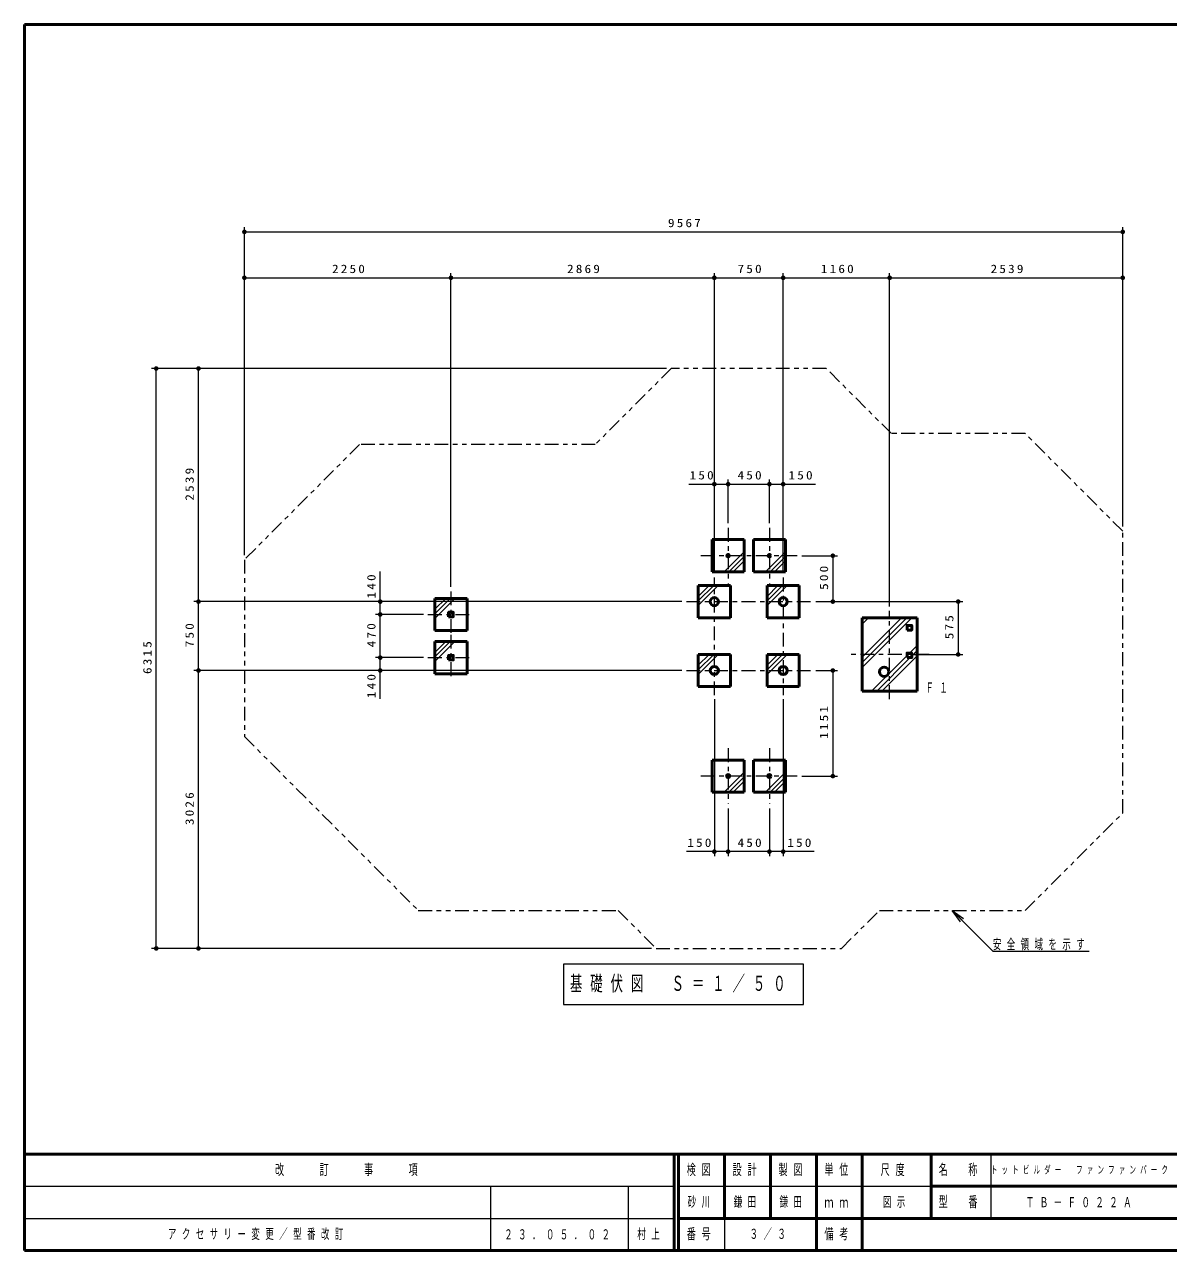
# Model space of a CAD drawing. Units: millimetres on the paper, scale 1:50. Extents: x -385 to 0, y -594 to 267.
# Drawn here: x -385 to -135.8, y -594 to -327 of the extents above; entities that cross this region are included whole.
import ezdxf

# ---------------------------------------------------------------- set-up
doc = ezdxf.new("R2010")
doc.units = ezdxf.units.MM
doc.linetypes.add('USER2', pattern=[6, 3, -1, 1, -1])
doc.linetypes.add('USER3', pattern=[8, 3, -1, 1, -1, 1, -1])
doc.layers.add('LY_1', color=7, linetype='Continuous', lineweight=50)
doc.styles.add('ＭＳ ゴシック', font='')
doc.styles.get('ＭＳ ゴシック').set_extended_font_data('MS Gothic')

# ---------------------------------------------------------------- blocks, each defined once
blk = doc.blocks.new('filled_dot')
at = {"color": 0, "linetype": 'Continuous', "lineweight": -2, "const_width": 1.25}
blk.add_lwpolyline([(-0.625, 0, 1), (0.625, 0, 1)], format="xyb", close=True, dxfattribs=at)

msp = doc.modelspace()

# ---------------------------------------------------------------- linework, layer by layer
at = {"layer": 'LY_1'}
for p, q in [((-385, -327), (-385, -594)), ((0, -327), (-385, -327)), ((-385, -573), (0, -573)), ((-385, -594), (0, -594))]:
    msp.add_line(p, q, dxfattribs=at)
at = {"layer": 'LY_1', "lineweight": 13}
for p, q in [((-337.103, -442.575), (-337.103, -371.161)), ((-337.103, -372.161), (-145.759, -372.161)), ((-145.759, -436.339), (-145.759, -371.161)), ((-337.103, -442.575), (-337.103, -381.161)), ((-292.103, -449.486), (-292.103, -381.161)), ((-234.723, -446.45), (-234.723, -381.161)), ((-219.723, -446.45), (-219.723, -381.161)), ((-196.529, -453.723), (-196.529, -381.161)), ((-145.759, -436.339), (-145.759, -381.161)), ((-337.103, -382.161), (-292.103, -382.161)), ((-292.103, -382.161), (-234.723, -382.161)), ((-234.723, -382.161), (-219.723, -382.161)), ((-219.723, -382.161), (-196.529, -382.161)), ((-196.529, -382.161), (-145.759, -382.161)), ((-245.111, -401.914), (-357.302, -401.914)), ((-356.302, -528.211), (-356.302, -401.914)), ((-245.111, -401.914), (-348.103, -401.914)), ((-347.103, -452.686), (-347.103, -401.914)), ((-240.255, -427.103), (-231.723, -427.103)), ((-234.723, -446.292), (-234.723, -426.103)), ((-231.723, -435.635), (-231.723, -426.103)), ((-231.723, -427.103), (-222.723, -427.103)), ((-222.723, -435.635), (-222.723, -426.103)), ((-222.723, -427.103), (-212.701, -427.103)), ((-219.723, -446.292), (-219.723, -426.103)), ((-228.223, -441.842), (-232.567, -446.186)), ((-228.223, -442.832), (-231.577, -446.186)), ((-219.223, -441.842), (-223.567, -446.186)), ((-219.223, -442.832), (-222.577, -446.186)), ((-215.672, -442.686), (-207.909, -442.686)), ((-208.909, -442.686), (-208.909, -452.686)), ((-228.223, -443.822), (-230.587, -446.186)), ((-219.223, -443.822), (-221.587, -446.186)), ((-307.506, -455.486), (-307.506, -446.138)), ((-238.223, -451.55), (-235.859, -449.186)), ((-238.223, -452.54), (-234.869, -449.186)), ((-238.223, -453.53), (-233.879, -449.186)), ((-223.223, -451.55), (-220.859, -449.186)), ((-223.223, -452.54), (-219.869, -449.186)), ((-223.223, -453.53), (-218.879, -449.186)), ((-241.774, -452.686), (-348.103, -452.686)), ((-241.774, -452.686), (-348.103, -452.686)), ((-347.103, -467.686), (-347.103, -452.686)), ((-241.774, -452.686), (-308.506, -452.686)), ((-295.603, -454.35), (-293.239, -451.986)), ((-295.603, -455.34), (-292.249, -451.986)), ((-295.603, -456.33), (-291.259, -451.986)), ((-212.645, -452.686), (-207.909, -452.686)), ((-212.645, -452.686), (-180.605, -452.686)), ((-181.605, -452.686), (-181.605, -464.186)), ((-298.103, -455.486), (-308.506, -455.486)), ((-307.506, -464.886), (-307.506, -455.486)), ((-202.529, -456.465), (-202.25, -456.186)), ((-202.529, -457.596), (-201.119, -456.186)), ((-202.529, -464.781), (-193.934, -456.186)), ((-202.529, -465.912), (-192.803, -456.186)), ((-202.529, -467.043), (-191.672, -456.186)), ((-295.603, -463.75), (-293.239, -461.386)), ((-295.603, -464.74), (-292.249, -461.386)), ((-295.603, -465.73), (-291.259, -461.386)), ((-238.223, -466.55), (-235.859, -464.186)), ((-238.223, -467.54), (-234.869, -464.186)), ((-238.223, -468.53), (-233.879, -464.186)), ((-223.223, -466.55), (-220.859, -464.186)), ((-223.223, -467.54), (-219.869, -464.186)), ((-223.223, -468.53), (-218.879, -464.186)), ((-200.488, -472.186), (-192.729, -464.428)), ((-198.225, -472.186), (-190.529, -464.49)), ((-192.188, -463.886), (-190.529, -462.228)), ((-191.729, -464.559), (-190.529, -463.359)), ((-191.413, -464.186), (-180.605, -464.186)), ((-298.103, -464.886), (-308.506, -464.886)), ((-307.506, -473.842), (-307.506, -464.886)), ((-199.356, -472.186), (-192.056, -464.886)), ((-241.774, -467.686), (-348.103, -467.686)), ((-347.103, -528.211), (-347.103, -467.686)), ((-241.774, -467.686), (-308.506, -467.686)), ((-212.645, -467.686), (-207.909, -467.686)), ((-208.909, -467.686), (-208.909, -490.686)), ((-191.041, -472.186), (-190.529, -471.675)), ((-234.723, -473.923), (-234.723, -508.135)), ((-219.723, -473.923), (-219.723, -508.135)), ((-228.223, -489.842), (-232.567, -494.186)), ((-228.223, -490.832), (-231.577, -494.186)), ((-219.223, -489.842), (-223.567, -494.186)), ((-219.223, -490.832), (-222.577, -494.186)), ((-215.672, -490.686), (-207.909, -490.686)), ((-228.223, -491.822), (-230.587, -494.186)), ((-219.223, -491.822), (-221.587, -494.186)), ((-231.723, -497.737), (-231.723, -508.135)), ((-222.723, -497.737), (-222.723, -508.135)), ((-231.723, -507.135), (-240.756, -507.135)), ((-222.723, -507.135), (-231.723, -507.135)), ((-212.973, -507.135), (-222.723, -507.135)), ((-181.117, -522.433), (-182.885, -519.958)), ((-182.885, -519.958), (-180.41, -521.726)), ((-182.885, -519.958), (-180.764, -522.08)), ((-182.885, -519.958), (-174.056, -528.787)), ((-248.414, -528.211), (-357.302, -528.211)), ((-248.414, -528.211), (-348.103, -528.211)), ((-174.056, -528.787), (-153.056, -528.787)), ((-267.581, -531.61), (-267.581, -540.41)), ((-215.281, -531.61), (-267.581, -531.61)), ((-215.281, -540.41), (-215.281, -531.61)), ((-267.581, -540.41), (-215.281, -540.41)), ((-174.5, -573), (-174.5, -587)), ((-385, -580), (-243.5, -580)), ((-283.5, -580), (-283.5, -594)), ((-253.5, -580), (-253.5, -594)), ((-242.5, -580), (-187.5, -580)), ((-385, -587), (-243.5, -587)), ((-232.5, -587), (-232.5, -594))]:
    msp.add_line(p, q, dxfattribs=at)
at = {"layer": 'LY_1', "linetype": 'USER2', "lineweight": 13}
for p, q in [((-231.723, -436.635), (-231.723, -448.737)), ((-222.723, -436.635), (-222.723, -448.737)), ((-216.672, -442.686), (-237.801, -442.686)), ((-234.723, -473.081), (-234.723, -447.45)), ((-219.723, -447.45), (-219.723, -473.081)), ((-292.103, -450.486), (-292.103, -460.486)), ((-240.774, -452.686), (-213.645, -452.686)), ((-297.103, -455.486), (-287.103, -455.486)), ((-196.529, -473.907), (-196.529, -454.723)), ((-292.103, -459.886), (-292.103, -469.886)), ((-187.908, -464.186), (-205.149, -464.186)), ((-297.103, -464.886), (-287.103, -464.886)), ((-240.774, -467.686), (-213.645, -467.686)), ((-231.723, -484.635), (-231.723, -496.737)), ((-222.723, -484.635), (-222.723, -496.737)), ((-216.672, -490.686), (-237.801, -490.686))]:
    msp.add_line(p, q, dxfattribs=at)
at = {"layer": 'LY_1', "color": 140}
for p, q in [((-228.223, -439.186), (-235.223, -439.186)), ((-235.223, -439.186), (-235.223, -446.186)), ((-228.223, -446.186), (-228.223, -439.186)), ((-219.223, -439.186), (-226.223, -439.186)), ((-226.223, -439.186), (-226.223, -446.186)), ((-219.223, -446.186), (-219.223, -439.186)), ((-235.223, -446.186), (-228.223, -446.186)), ((-226.223, -446.186), (-219.223, -446.186)), ((-238.223, -449.186), (-238.223, -456.186)), ((-231.223, -449.186), (-238.223, -449.186)), ((-231.223, -456.186), (-231.223, -449.186)), ((-223.223, -449.186), (-223.223, -456.186)), ((-216.223, -449.186), (-223.223, -449.186)), ((-216.223, -456.186), (-216.223, -449.186)), ((-295.603, -451.986), (-295.603, -458.986)), ((-288.603, -451.986), (-295.603, -451.986)), ((-288.603, -458.986), (-288.603, -451.986)), ((-238.223, -456.186), (-231.223, -456.186)), ((-223.223, -456.186), (-216.223, -456.186)), ((-190.529, -456.186), (-202.529, -456.186)), ((-202.529, -456.186), (-202.529, -472.186)), ((-190.529, -472.186), (-190.529, -456.186)), ((-295.603, -458.986), (-288.603, -458.986)), ((-295.603, -461.386), (-295.603, -468.386)), ((-288.603, -461.386), (-295.603, -461.386)), ((-288.603, -468.386), (-288.603, -461.386)), ((-238.223, -464.186), (-238.223, -471.186)), ((-231.223, -464.186), (-238.223, -464.186)), ((-231.223, -471.186), (-231.223, -464.186)), ((-223.223, -464.186), (-223.223, -471.186)), ((-216.223, -464.186), (-223.223, -464.186)), ((-216.223, -471.186), (-216.223, -464.186)), ((-295.603, -468.386), (-288.603, -468.386)), ((-238.223, -471.186), (-231.223, -471.186)), ((-223.223, -471.186), (-216.223, -471.186)), ((-202.529, -472.186), (-190.529, -472.186)), ((-228.223, -487.186), (-235.223, -487.186)), ((-235.223, -487.186), (-235.223, -494.186)), ((-228.223, -494.186), (-228.223, -487.186)), ((-219.223, -487.186), (-226.223, -487.186)), ((-226.223, -487.186), (-226.223, -494.186)), ((-219.223, -494.186), (-219.223, -487.186)), ((-235.223, -494.186), (-228.223, -494.186)), ((-226.223, -494.186), (-219.223, -494.186)), ((-243.5, -573), (-243.5, -594)), ((-242.5, -573), (-242.5, -594)), ((-232.5, -573), (-232.5, -587)), ((-222.5, -573), (-222.5, -587)), ((-212.5, -573), (-212.5, -594)), ((-202.5, -573), (-202.5, -587)), ((-187.5, -573), (-187.5, -587)), ((-187.5, -580), (-70, -580)), ((-242.5, -587), (0, -587)), ((-202.5, -587), (-202.5, -594))]:
    msp.add_line(p, q, dxfattribs=at)
at = {"layer": 'LY_1', "linetype": 'USER3', "lineweight": 13}
msp.add_lwpolyline([(-312.014, -418.486), (-337.103, -443.575), (-337.103, -482.074), (-299.218, -519.958), (-255.667, -519.958), (-247.414, -528.211), (-207.031, -528.211), (-198.778, -519.958), (-166.992, -519.958), (-145.759, -498.725), (-145.759, -437.339), (-166.992, -416.106), (-196.143, -416.106), (-210.334, -401.914), (-244.111, -401.914), (-260.683, -418.486)], close=True, dxfattribs=at)
at = {"layer": 'LY_1', "color": 140}
for points in [[(-292.603, -455.986), (-291.603, -455.986), (-291.603, -454.986), (-292.603, -454.986)], [(-192.718, -458.886), (-191.718, -458.886), (-191.718, -457.886), (-192.718, -457.886)], [(-292.603, -465.386), (-291.603, -465.386), (-291.603, -464.386), (-292.603, -464.386)], [(-192.729, -464.886), (-191.729, -464.886), (-191.729, -463.886), (-192.729, -463.886)]]:
    msp.add_lwpolyline(points, close=True, dxfattribs=at)
for centre, radius in [((-231.723, -442.686), 0.272), ((-222.723, -442.686), 0.272), ((-222.723, -442.686), 0.272), ((-234.723, -452.686), 0.891), ((-219.723, -452.686), 0.891), ((-234.723, -467.686), 0.891), ((-219.723, -467.686), 0.891), ((-197.729, -467.958), 1.016), ((-231.723, -490.686), 0.34), ((-222.723, -490.686), 0.34)]:
    msp.add_circle(centre, radius, dxfattribs=at)

# ---------------------------------------------------------------- block references
at = {"layer": 'LY_1', "lineweight": 13, "xscale": 0.4, "yscale": 0.4}
for p in [(-337.103, -372.161), (-337.103, -382.161), (-292.103, -382.161), (-234.723, -382.161), (-219.723, -382.161), (-196.529, -382.161), (-234.723, -427.103), (-231.723, -427.103), (-222.723, -427.103), (-234.723, -507.135), (-231.723, -507.135), (-222.723, -507.135)]:
    msp.add_blockref('filled_dot', p, dxfattribs=at)
for p, rotation in [((-145.759, -372.161), 180), ((-292.103, -382.161), 180), ((-234.723, -382.161), 180), ((-219.723, -382.161), 180), ((-196.529, -382.161), 180), ((-145.759, -382.161), 180), ((-356.302, -401.914), 270), ((-347.103, -401.914), 270), ((-231.723, -427.103), 180), ((-222.723, -427.103), 180), ((-219.723, -427.103), 180), ((-208.909, -442.686), 270), ((-347.103, -452.686), 90), ((-347.103, -452.686), 270), ((-307.506, -452.686), 270), ((-208.909, -452.686), 90), ((-181.605, -452.686), 270), ((-307.506, -455.486), 270), ((-307.506, -455.486), 90), ((-307.506, -464.886), 270), ((-307.506, -464.886), 90), ((-181.605, -464.186), 90), ((-347.103, -467.686), 270), ((-347.103, -467.686), 90), ((-307.506, -467.686), 90), ((-208.909, -467.686), 270), ((-208.909, -490.686), 90), ((-231.723, -507.135), 180), ((-222.723, -507.135), 180), ((-219.723, -507.135), 180), ((-356.302, -528.211), 90), ((-347.103, -528.211), 90)]:
    msp.add_blockref('filled_dot', p, dxfattribs=dict(at, rotation=rotation))

# ---------------------------------------------------------------- texts
at = {"layer": 'LY_1', "style": 'ＭＳ ゴシック'}
for s, insert, char_height, attachment_point in [('\\T1.33;\\W1.15;9567', (-241.014, -371.161), 1.833, 8), ('\\T1.33;\\W1.15;2250', (-314.194, -381.161), 1.833, 8), ('\\T1.33;\\W1.15;2869', (-262.996, -381.161), 1.833, 8), ('\\T1.33;\\W1.15;750', (-226.808, -381.161), 1.833, 8), ('\\T1.33;\\W1.15;1160', (-207.705, -381.161), 1.833, 8), ('\\T1.33;\\W1.15;2539', (-170.727, -381.161), 1.833, 8), ('\\T1.33;\\W1.15;150', (-237.255, -426.103), 1.833, 8), ('\\T1.33;\\W1.15;450', (-226.808, -426.103), 1.833, 8), ('\\T1.33;\\W1.15;150', (-215.701, -426.103), 1.833, 8), ('\\T1.64;\\W0.6;Ｆ１', (-188.734, -472.504), 2.199, 7), ('\\T1.33;\\W1.15;150', (-237.756, -506.135), 1.833, 8), ('\\T1.33;\\W1.15;450', (-226.808, -506.135), 1.833, 8), ('\\T1.33;\\W1.15;150', (-215.973, -506.135), 1.833, 8), ('\\T1.64;\\W0.6;安全領域を示す', (-174.056, -528.637), 2.199, 7), ('\\T1.64;\\W0.6;基礎伏図\u3000Ｓ＝１／５０', (-266.181, -536.01), 3.299, 4), ('\\T1.64;\\W0.6;改\u3000\u3000訂\u3000\u3000事\u3000\u3000項', (-314.25, -576.5), 2.346, 5), ('\\T1.64;\\W0.6;検図', (-237.5, -576.5), 2.346, 5), ('\\T1.64;\\W0.6;設計', (-227.5, -576.5), 2.346, 5), ('\\T1.64;\\W0.6;製図', (-217.5, -576.5), 2.346, 5), ('\\T1.64;\\W0.6;単位', (-207.5, -576.5), 2.346, 5), ('\\T1.64;\\W0.6;尺度', (-195.25, -576.5), 2.346, 5), ('\\T1.64;\\W0.6;名\u3000称', (-181, -576.5), 2.346, 5), ('\\T1.64;\\W0.6;トットビルダー\u3000ファンファンパーク', (-154.75, -576.5), 1.686, 5), ('\\T1.64;\\W0.6;砂川', (-237.5, -583.5), 2.199, 5), ('\\T1.64;\\W0.6;鎌田', (-230.5, -583.5), 2.199, 4), ('\\T1.64;\\W0.6;鎌田', (-217.5, -583.5), 2.199, 5), ('\\T1.64;\\W0.6;型\u3000番', (-181, -583.5), 2.346, 5), ('\\T1.64;\\W0.6;ｍｍ', (-207.5, -583.5), 2.346, 5), ('\\T1.64;\\W0.6;図示', (-198, -583.5), 2.199, 4), ('\\T1.64;\\W0.6;ＴＢ－Ｆ０２２Ａ', (-154.75, -583.5), 2.199, 5), ('\\T1.64;\\W0.6;アクセサリー変更／型番改訂', (-353.75, -590.5), 2.199, 4), ('\\T1.64;\\W0.6;２３．０５．０２', (-280.5, -590.5), 2.199, 4), ('\\T1.64;\\W0.6;村上', (-251.5, -590.5), 2.199, 4), ('\\T1.64;\\W0.6;番号', (-237.5, -590.5), 2.346, 5), ('\\T1.64;\\W0.6;３／３', (-222.5, -590.5), 2.199, 5), ('\\T1.64;\\W0.6;備考', (-207.5, -590.5), 2.346, 5)]:
    msp.add_mtext(s, dxfattribs=dict(at, insert=insert, char_height=char_height, attachment_point=attachment_point))
at = {"layer": 'LY_1', "char_height": 1.833, "attachment_point": 8, "rotation": 90, "style": 'ＭＳ ゴシック'}
for s, insert in [('\\T1.33;\\W1.15;2539', (-348.103, -426.884)), ('\\T1.33;\\W1.15;500', (-209.909, -447.27)), ('\\T1.33;\\W1.15;140', (-308.506, -449.138)), ('\\T1.33;\\W1.15;575', (-182.605, -458.02)), ('\\T1.33;\\W1.15;750', (-348.103, -459.771)), ('\\T1.33;\\W1.15;470', (-308.506, -459.771)), ('\\T1.33;\\W1.15;6315', (-357.302, -464.635)), ('\\T1.33;\\W1.15;140', (-308.506, -470.842)), ('\\T1.33;\\W1.15;1151', (-209.909, -478.763)), ('\\T1.33;\\W1.15;3026', (-348.103, -497.54))]:
    msp.add_mtext(s, dxfattribs=dict(at, insert=insert))

doc.saveas('drawing.dxf')
